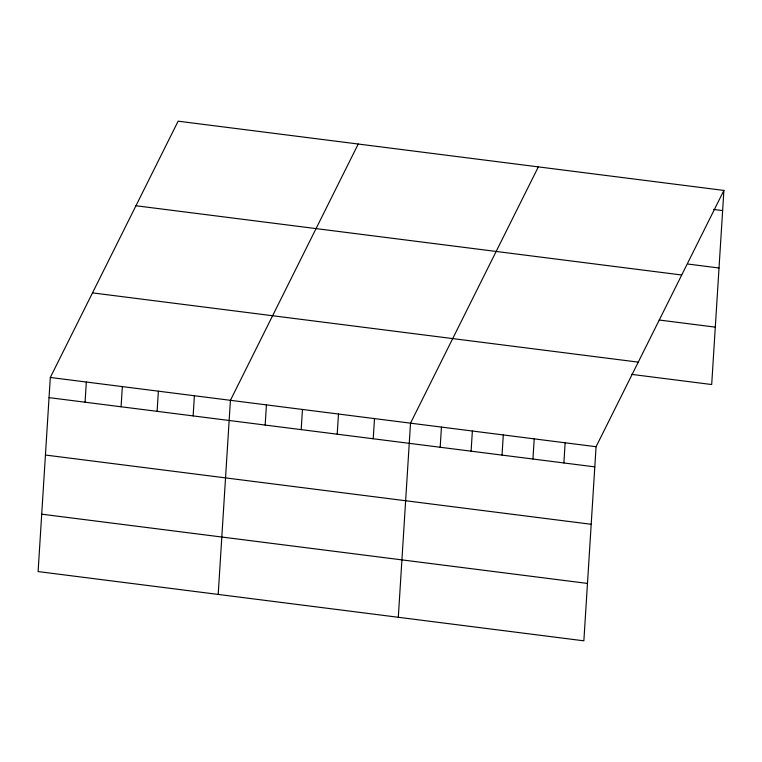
<?xml version="1.0" encoding="UTF-8"?>
<svg xmlns="http://www.w3.org/2000/svg" width="762" height="762" viewBox="0 0 762 762"><rect width="100%" height="100%" fill="white"/><g stroke="black" fill="none" stroke-linecap="round" stroke-linejoin="round"><path stroke-width="1.14" d="M50.311 377.466L38.1 571.576L583.863 640.823L596.074 446.713L723.9 190.424L178.137 121.177L50.311 377.466L596.074 446.713M85.068 402.203L86.335 382.029M121.082 406.775L122.358 386.601M157.105 411.347L158.372 391.173M193.129 415.919L194.396 395.745M218.199 594.427L230.419 400.317L358.235 144.028M265.166 425.053L266.433 404.879M301.19 429.625L302.457 409.451M337.204 434.197L338.48 414.023M373.228 438.769L374.494 418.595M398.307 617.277L410.518 423.167L538.343 166.878M440.179 447.265L441.446 427.091M471.097 451.18L472.373 431.016M502.025 455.105L503.301 434.94M532.952 459.029L534.219 438.864M563.88 462.953L565.147 442.789M723.9 190.424L711.689 384.534L631.508 374.361M713.47 209.436L722.633 210.598M688.096 264.071L719.023 267.995M135.95 205.75L681.714 274.996M659.168 320.011L715.299 327.136M92.497 292.884L638.261 362.131M49.044 397.631L594.808 466.877M45.434 455.038L591.198 524.285M41.71 514.179L587.473 583.425"/></g></svg>
